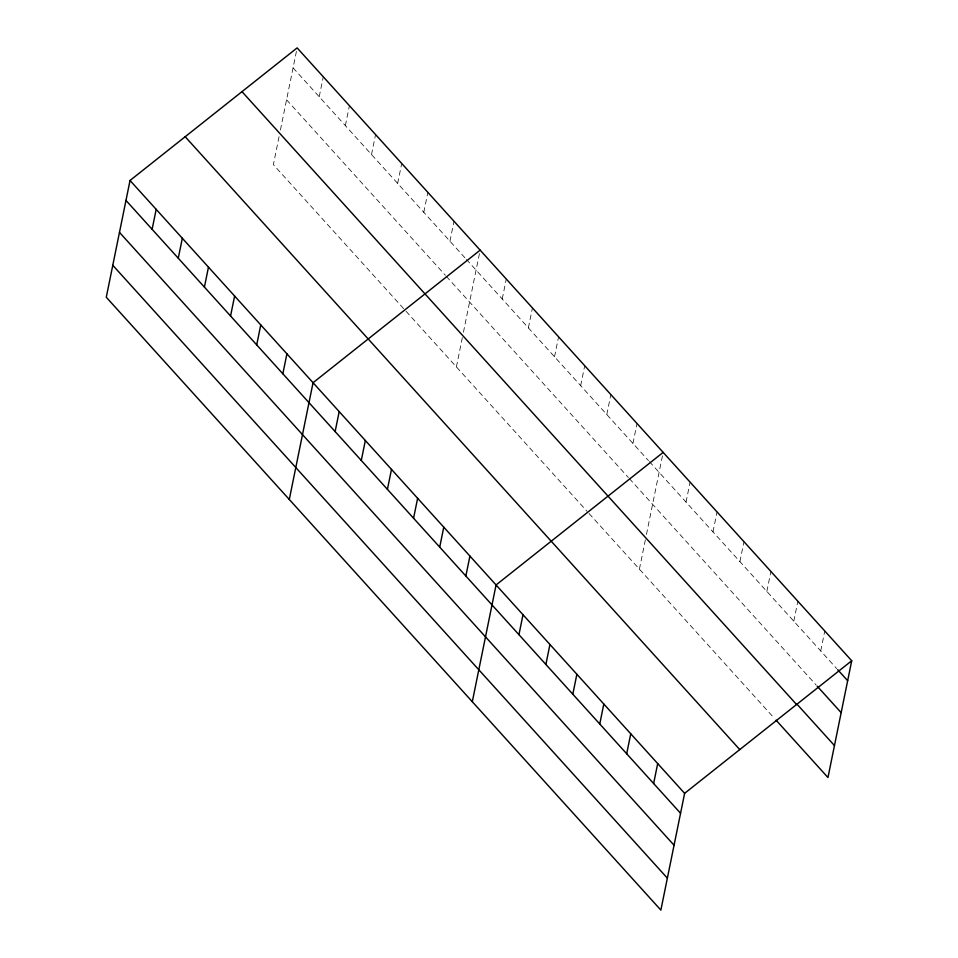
<?xml version="1.0" encoding="UTF-8"?>
<svg xmlns="http://www.w3.org/2000/svg" width="958" height="958" viewBox="0 0 958 958"><rect width="100%" height="100%" fill="white"/><g stroke="black" fill="none" stroke-linecap="round" stroke-linejoin="round"><path stroke-width="0.72" stroke-dasharray="4.79 3.59" d="M279.065 136.707L273.377 164.668L404.096 309.123M280.431 129.977L296.836 49.325M319.218 96.734L323.277 76.796M345.359 125.63L349.419 105.679M371.512 154.525L375.56 134.575M397.654 183.421L401.713 163.471M423.795 212.305L427.855 192.366M449.937 241.2L453.996 221.25M456.391 366.914L462.343 337.623M463.444 332.21L479.85 251.571M502.231 298.98L506.291 279.041M528.373 327.875L532.432 307.925M554.526 356.771L558.586 336.821M580.668 385.655L584.727 365.716M606.809 414.551L610.869 394.6M632.951 443.446L637.01 423.496M639.405 569.148L645.357 539.869M646.458 534.456L663.164 452.392M686.036 502.1L690.095 482.161M712.98 531.87L717.039 511.919M739.911 561.639L743.971 541.689M766.855 591.409L770.903 571.459M793.787 621.179L797.846 601.229M820.719 650.937L824.778 630.999M293.076 67.85L465.432 258.325M466.402 259.39L648.446 460.57M649.416 461.636L836.681 668.588M286.574 99.8L445.374 275.293M446.344 276.359L628.388 477.539M629.358 478.605L816.216 685.102M406.036 311.266L587.11 511.368M589.05 513.512L774.088 717.997"/><path stroke-width="1.44" d="M130.037 180.475L106.278 297.231L660.864 910.1L684.623 793.332L851.722 660.769L297.136 47.9L130.037 180.475L684.623 793.332M152.118 229.309L156.178 209.371M178.272 258.205L182.331 238.255M204.413 287.101L208.473 267.15M230.555 315.984L234.614 296.046M256.708 344.88L260.756 324.93M282.849 373.776L286.909 353.825M289.292 499.477L313.05 382.721L480.15 250.146M335.132 431.555L339.192 411.605M361.286 460.451L365.345 440.5M387.427 489.346L391.487 469.396M413.569 518.23L417.628 498.292M439.722 547.126L443.77 527.175M465.863 576.021L469.923 556.071M472.306 701.723L496.064 584.967L663.164 452.392M518.949 634.675L522.996 614.725M545.88 664.445L549.94 644.495M572.812 694.215L576.872 674.264M599.756 723.985L603.815 704.034M626.688 753.742L630.747 733.804M653.631 783.512L657.691 763.574M851.722 660.769L827.963 777.525L776.088 720.2M837.687 669.69L847.662 680.707M817.222 686.203L841.16 712.656M796.553 703.687L834.466 745.575M241.991 91.645L796.577 704.513M185.181 136.719L739.768 749.587M125.977 200.426L680.563 813.282M119.475 232.375L674.061 845.231M112.781 265.282L667.367 878.151"/></g></svg>
